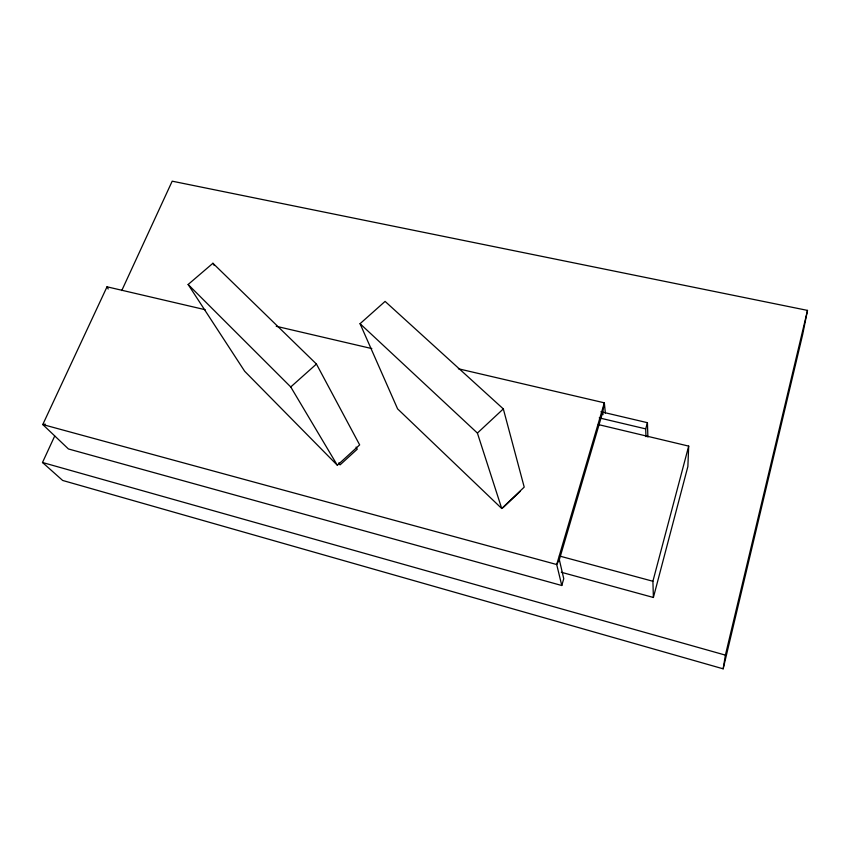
<?xml version="1.0" encoding="UTF-8"?>
<svg xmlns="http://www.w3.org/2000/svg" width="850" height="850" viewBox="0 0 850 850"><rect width="100%" height="100%" fill="white"/><g stroke="black" fill="none" stroke-linecap="round" stroke-linejoin="round"><path stroke-width="1.27" d="M598.294 424.554L688.691 446.112L687.873 466.522L653.395 597.476L561.329 572.263M54.697 436.05L42.5 462.496L62.656 480.452L723.159 668.822L725.401 655.127L807.5 310.399L172.189 181.178L121.752 290.572M205.179 309.708L107.015 286.801L42.776 424.543L68.425 448.959L561.776 585.512L556.707 564.528L559.332 559.714L602.735 412.165L604.339 402.826L458.373 368.772M807.5 310.399L802.666 334.539L723.159 668.822M653.395 597.476L652.906 581.262L688.691 446.112M645.968 436.666L645.702 428.889L647.434 422.694L600.907 411.74M561.776 585.512L563.752 578.712L559.332 559.714M501.723 508.491L524.216 487.124L503.328 408.914L385.092 301.399L360.06 323.701L397.598 408.871L501.723 508.491L477.402 433.064L360.06 323.701M503.062 507.673L520.338 491.257M477.402 433.064L503.328 408.914M337.333 465.269L359.656 444.879L316.444 364.044L212.925 263.266L188.137 284.495L244.662 371.248L337.333 465.269L290.753 386.952L188.137 284.495M290.753 386.952L316.444 364.044M45.273 424.139L42.776 424.543L556.707 564.528L604.339 402.826L605.359 413.026M276.229 326.283L371.822 348.585M599.229 417.881L645.702 428.889M559.374 555.985L652.906 581.262M42.5 462.496L725.401 655.127M212.925 263.266L214.274 265.519M338.874 462.804L340.085 464.865L357.244 449.193L356.097 447.079M107.015 286.801L108.205 289M602.735 412.165L603.001 414.651M647.434 422.694L647.881 437.07"/></g></svg>
